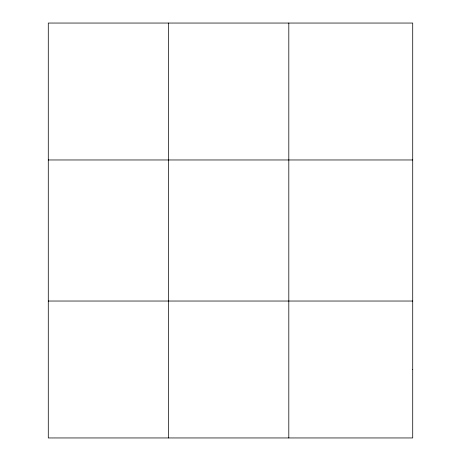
<?xml version="1.0" encoding="UTF-8"?>
<svg xmlns="http://www.w3.org/2000/svg" width="461" height="461" viewBox="0 0 461 461"><rect width="100%" height="100%" fill="white"/><g stroke="black" fill="none" stroke-linecap="round" stroke-linejoin="round"><path stroke-width="0.69" d="M168.547 23.05L168.547 437.95M288.811 23.05L288.811 437.95M48.284 159.967L412.716 159.967M48.284 301.033L412.716 301.033M412.716 369.492L412.716 437.95L48.284 437.95L48.284 23.05L412.716 23.05L412.716 369.492"/></g></svg>
